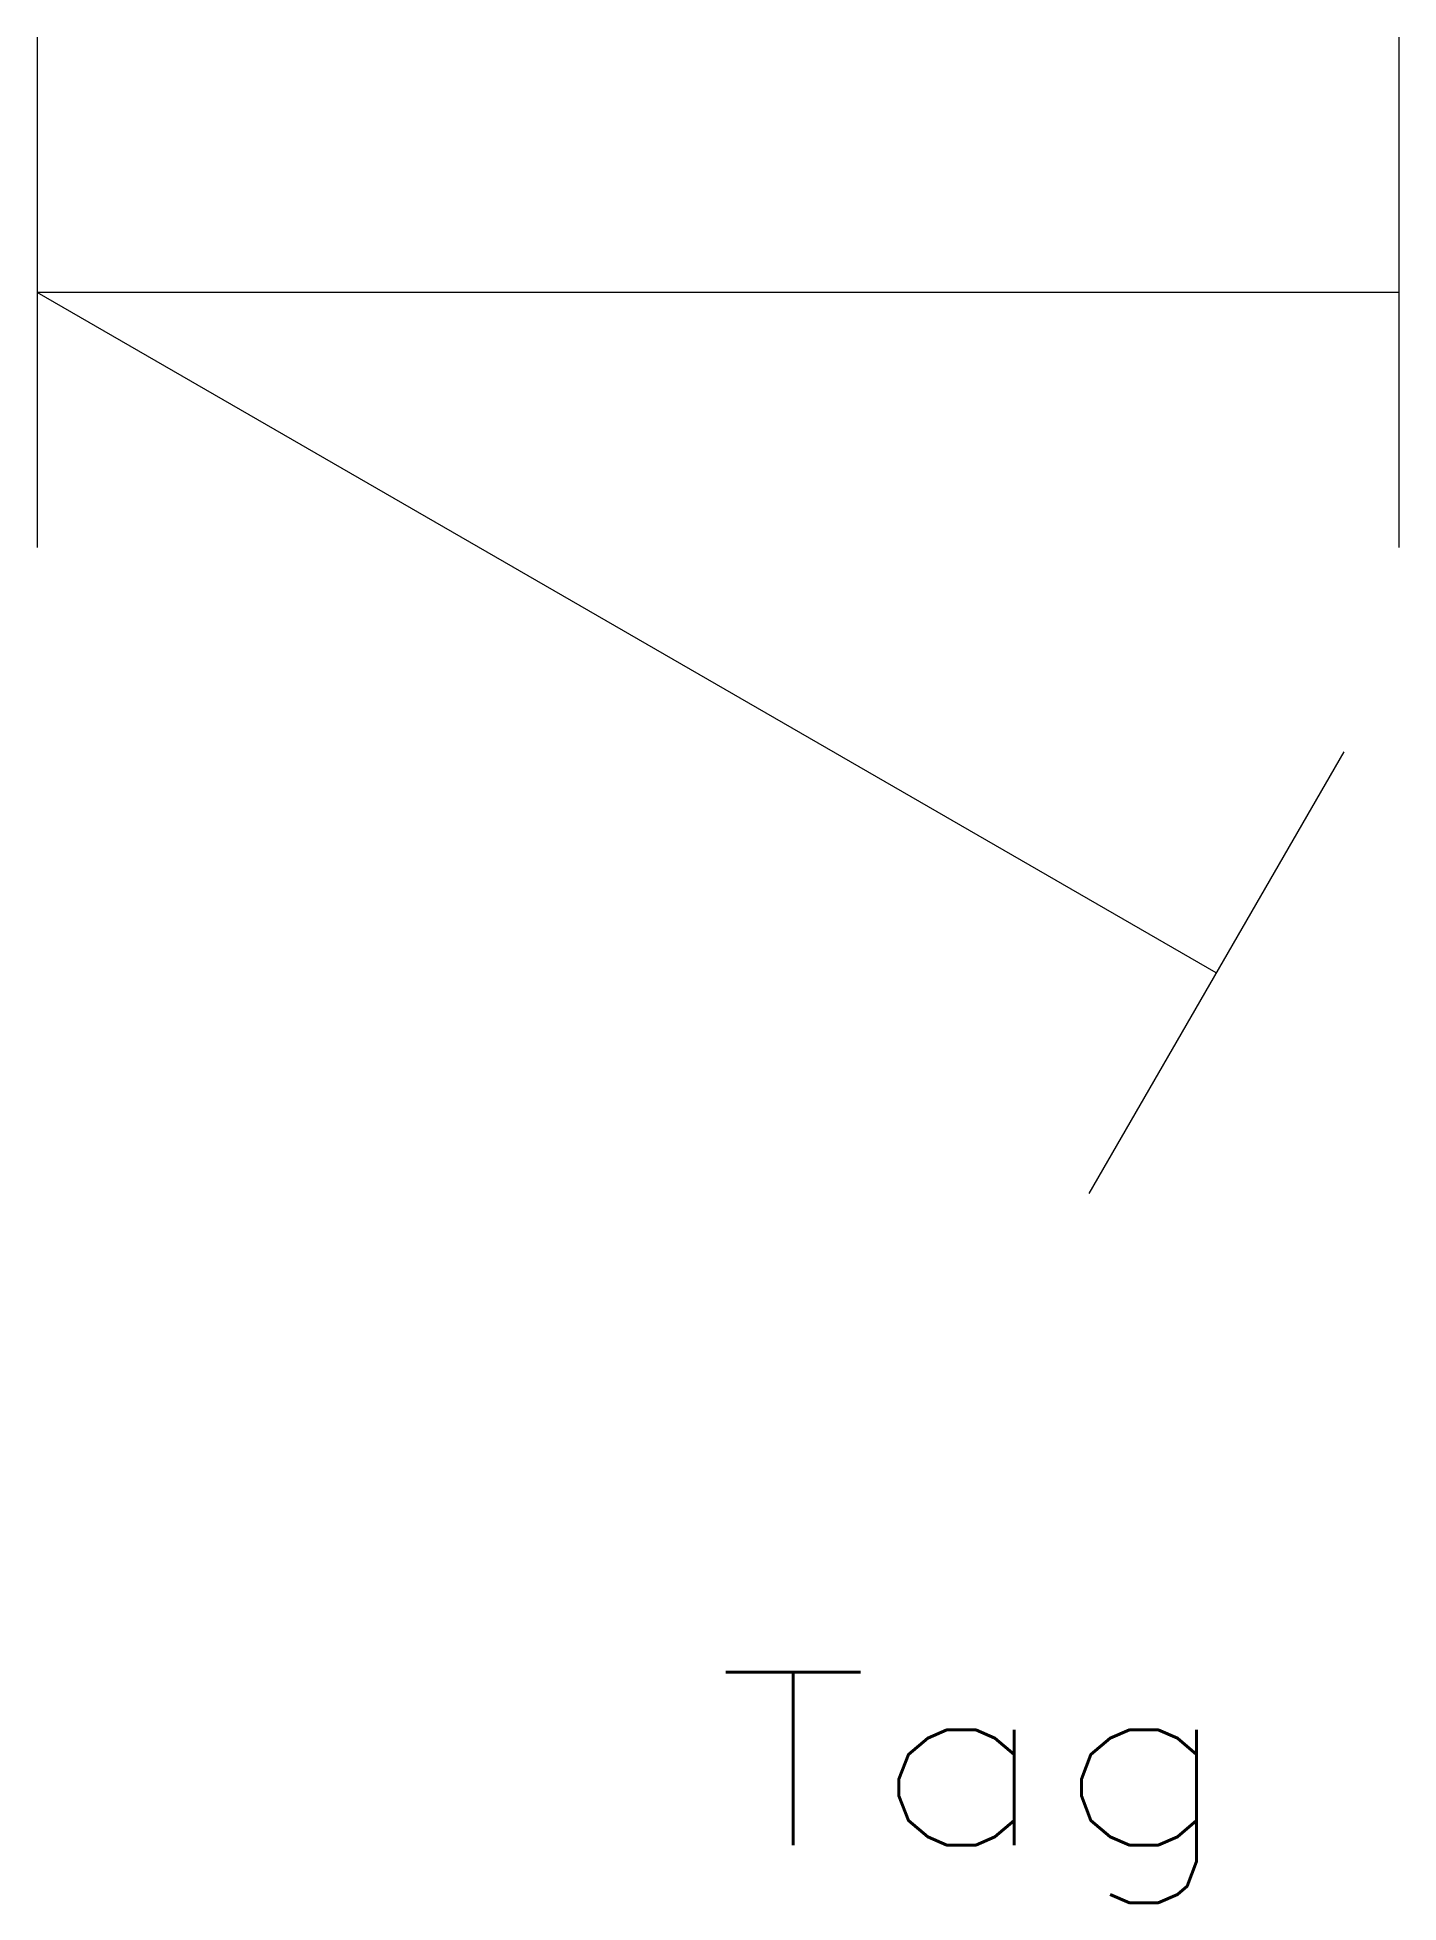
# Model space of a CAD drawing. Header units: inches. Extents: x -5 to 5, y -11.8 to 1.9.
import ezdxf
from ezdxf.enums import TextEntityAlignment as Align

# ---------------------------------------------------------------- set-up
doc = ezdxf.new("R2010")
doc.units = ezdxf.units.IN
doc.header["$MEASUREMENT"] = 0
doc.layers.get('0').update_dxf_attribs({"lineweight": 0})
doc.styles.add('STANDARD1', font='TXT.SHX')

msp = doc.modelspace()

# ---------------------------------------------------------------- linework, layer by layer
for p, q in [((-5, 1.875), (-5, -1.875)), ((5, 1.875), (5, -1.875)), ((3.66, -5), (-5, 0)), ((5, 0), (-5, 0)), ((4.598, -3.376), (2.723, -6.624))]:
    msp.add_line(p, q)

# ---------------------------------------------------------------- texts
at = {"color": 7, "linetype": 'Continuous', "style": 'STANDARD1', "width": 1.166667}
msp.add_text('Tag', height=1.27, dxfattribs=at).set_placement((-0.012, -11.412), (3.798, -11.412), align=Align.FIT)

doc.saveas('drawing.dxf')
